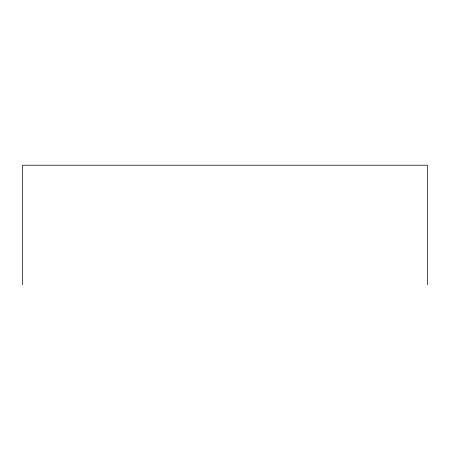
<?xml version="1.0" encoding="UTF-8"?>
<svg xmlns="http://www.w3.org/2000/svg" width="450" height="450" viewBox="0 0 450 450"><rect width="100%" height="100%" fill="white"/><g stroke="black" fill="none" stroke-linecap="round" stroke-linejoin="round"><path stroke-width="0.67" d="M427.5 284.777L427.5 165.223L22.5 165.223L22.5 284.777"/></g></svg>
